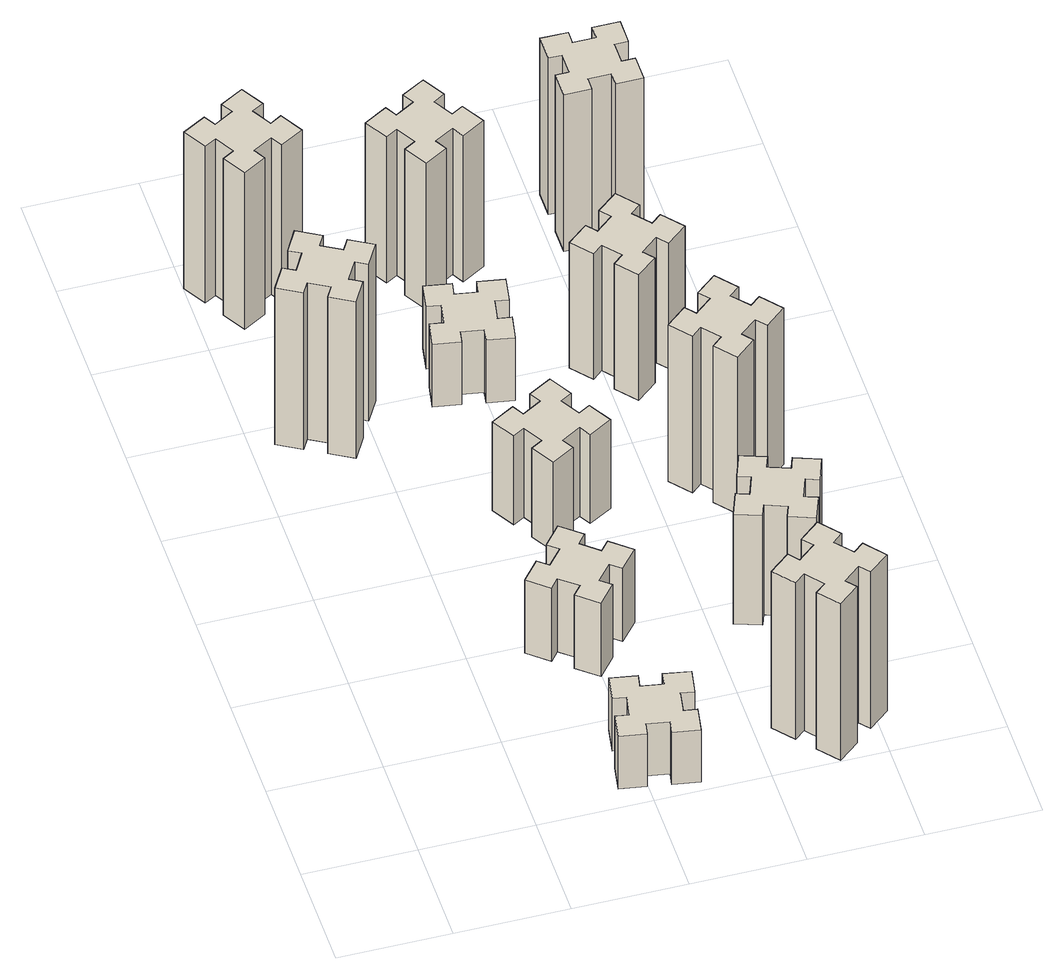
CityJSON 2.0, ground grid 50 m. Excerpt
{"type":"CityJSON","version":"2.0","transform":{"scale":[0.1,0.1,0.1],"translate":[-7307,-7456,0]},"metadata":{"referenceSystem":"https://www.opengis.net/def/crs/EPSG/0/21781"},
"CityObjects":{
"building1":{"type":"Building","attributes":{"class":"1000","function":"1000","usage":"1000","yearOfConstruction":2016,"roofType":"1000","measuredHeight":90,"storeysAboveGround":30,"storeysBelowGround":0},"geometry":[{"type":"Solid","lod":"1","boundaries":[[[[0,1,2,3,4,5,6,7,8,9,10,11,12,13,14,15,16,17,18,19]],[[17,16,20,21]],[[16,15,22,20]],[[15,14,23,22]],[[14,13,24,23]],[[13,12,25,24]],[[12,11,26,25]],[[11,10,27,26]],[[10,9,28,27]],[[9,8,29,28]],[[8,7,30,29]],[[7,6,31,30]],[[6,5,32,31]],[[5,4,33,32]],[[4,3,34,33]],[[3,2,35,34]],[[2,1,36,35]],[[1,0,37,36]],[[0,19,38,37]],[[19,18,39,38]],[[18,17,21,39]],[[24,25,26,27,28,29,30,31,32,33,34,35,36,37,38,39,21,20,22,23]]]]}]},
"building2":{"type":"Building","attributes":{"class":"1000","function":"1000","usage":"1000","yearOfConstruction":2016,"roofType":"1000","measuredHeight":30,"storeysAboveGround":30,"storeysBelowGround":0},"geometry":[{"type":"Solid","lod":"1","boundaries":[[[[40,41,42,43,44,45,46,47,48,49,50,51,52,53,54,55,56,57,58,59]],[[57,56,60,61]],[[56,55,62,60]],[[55,54,63,62]],[[54,53,64,63]],[[53,52,65,64]],[[52,51,66,65]],[[51,50,67,66]],[[50,49,68,67]],[[49,48,69,68]],[[48,47,70,69]],[[47,46,71,70]],[[46,45,72,71]],[[45,44,73,72]],[[44,43,74,73]],[[43,42,75,74]],[[42,41,76,75]],[[41,40,77,76]],[[40,59,78,77]],[[59,58,79,78]],[[58,57,61,79]],[[64,65,66,67,68,69,70,71,72,73,74,75,76,77,78,79,61,60,62,63]]]]}]},
"building3":{"type":"Building","attributes":{"class":"1000","function":"1000","usage":"1000","yearOfConstruction":2016,"roofType":"1000","measuredHeight":90,"storeysAboveGround":30,"storeysBelowGround":0},"geometry":[{"type":"Solid","lod":"1","boundaries":[[[[80,81,82,83,84,85,86,87,88,89,90,91,92,93,94,95,96,97,98,99]],[[97,96,100,101]],[[96,95,102,100]],[[95,94,103,102]],[[94,93,104,103]],[[93,92,105,104]],[[92,91,106,105]],[[91,90,107,106]],[[90,89,108,107]],[[89,88,109,108]],[[88,87,110,109]],[[87,86,111,110]],[[86,85,112,111]],[[85,84,113,112]],[[84,83,114,113]],[[83,82,115,114]],[[82,81,116,115]],[[81,80,117,116]],[[80,99,118,117]],[[99,98,119,118]],[[98,97,101,119]],[[104,105,106,107,108,109,110,111,112,113,114,115,116,117,118,119,101,100,102,103]]]]}]},
"building4":{"type":"Building","attributes":{"class":"1000","function":"1000","usage":"1000","yearOfConstruction":2016,"roofType":"1000","measuredHeight":42,"storeysAboveGround":30,"storeysBelowGround":0},"geometry":[{"type":"Solid","lod":"1","boundaries":[[[[120,121,122,123,124,125,126,127,128,129,130,131,132,133,134,135,136,137,138,139]],[[137,136,140,141]],[[136,135,142,140]],[[135,134,143,142]],[[134,133,144,143]],[[133,132,145,144]],[[132,131,146,145]],[[131,130,147,146]],[[130,129,148,147]],[[129,128,149,148]],[[128,127,150,149]],[[127,126,151,150]],[[126,125,152,151]],[[125,124,153,152]],[[124,123,154,153]],[[123,122,155,154]],[[122,121,156,155]],[[121,120,157,156]],[[120,139,158,157]],[[139,138,159,158]],[[138,137,141,159]],[[144,145,146,147,148,149,150,151,152,153,154,155,156,157,158,159,141,140,142,143]]]]}]},
"building5":{"type":"Building","attributes":{"class":"1000","function":"1000","usage":"1000","yearOfConstruction":2016,"roofType":"1000","measuredHeight":51,"storeysAboveGround":30,"storeysBelowGround":0},"geometry":[{"type":"Solid","lod":"1","boundaries":[[[[160,161,162,163,164,165,166,167,168,169,170,171,172,173,174,175,176,177,178,179]],[[177,176,180,181]],[[176,175,182,180]],[[175,174,183,182]],[[174,173,184,183]],[[173,172,185,184]],[[172,171,186,185]],[[171,170,187,186]],[[170,169,188,187]],[[169,168,189,188]],[[168,167,190,189]],[[167,166,191,190]],[[166,165,192,191]],[[165,164,193,192]],[[164,163,194,193]],[[163,162,195,194]],[[162,161,196,195]],[[161,160,197,196]],[[160,179,198,197]],[[179,178,199,198]],[[178,177,181,199]],[[184,185,186,187,188,189,190,191,192,193,194,195,196,197,198,199,181,180,182,183]]]]}]},
"building6":{"type":"Building","attributes":{"class":"1000","function":"1000","usage":"1000","yearOfConstruction":2016,"roofType":"1000","measuredHeight":36,"storeysAboveGround":30,"storeysBelowGround":0},"geometry":[{"type":"Solid","lod":"1","boundaries":[[[[200,201,202,203,204,205,206,207,208,209,210,211,212,213,214,215,216,217,218,219]],[[217,216,220,221]],[[216,215,222,220]],[[215,214,223,222]],[[214,213,224,223]],[[213,212,225,224]],[[212,211,226,225]],[[211,210,227,226]],[[210,209,228,227]],[[209,208,229,228]],[[208,207,230,229]],[[207,206,231,230]],[[206,205,232,231]],[[205,204,233,232]],[[204,203,234,233]],[[203,202,235,234]],[[202,201,236,235]],[[201,200,237,236]],[[200,219,238,237]],[[219,218,239,238]],[[218,217,221,239]],[[224,225,226,227,228,229,230,231,232,233,234,235,236,237,238,239,221,220,222,223]]]]}]},
"building7":{"type":"Building","attributes":{"class":"1000","function":"1000","usage":"1000","yearOfConstruction":2016,"roofType":"1000","measuredHeight":90,"storeysAboveGround":30,"storeysBelowGround":0},"geometry":[{"type":"Solid","lod":"1","boundaries":[[[[240,241,242,243,244,245,246,247,248,249,250,251,252,253,254,255,256,257,258,259]],[[257,256,260,261]],[[256,255,262,260]],[[255,254,263,262]],[[254,253,264,263]],[[253,252,265,264]],[[252,251,266,265]],[[251,250,267,266]],[[250,249,268,267]],[[249,248,269,268]],[[248,247,270,269]],[[247,246,271,270]],[[246,245,272,271]],[[245,244,273,272]],[[244,243,274,273]],[[243,242,275,274]],[[242,241,276,275]],[[241,240,277,276]],[[240,259,278,277]],[[259,258,279,278]],[[258,257,261,279]],[[264,265,266,267,268,269,270,271,272,273,274,275,276,277,278,279,261,260,262,263]]]]}]},
"building8":{"type":"Building","attributes":{"class":"1000","function":"1000","usage":"1000","yearOfConstruction":2016,"roofType":"1000","measuredHeight":84,"storeysAboveGround":30,"storeysBelowGround":0},"geometry":[{"type":"Solid","lod":"1","boundaries":[[[[280,281,282,283,284,285,286,287,288,289,290,291,292,293,294,295,296,297,298,299]],[[297,296,300,301]],[[296,295,302,300]],[[295,294,303,302]],[[294,293,304,303]],[[293,292,305,304]],[[292,291,306,305]],[[291,290,307,306]],[[290,289,308,307]],[[289,288,309,308]],[[288,287,310,309]],[[287,286,311,310]],[[286,285,312,311]],[[285,284,313,312]],[[284,283,314,313]],[[283,282,315,314]],[[282,281,316,315]],[[281,280,317,316]],[[280,299,318,317]],[[299,298,319,318]],[[298,297,301,319]],[[304,305,306,307,308,309,310,311,312,313,314,315,316,317,318,319,301,300,302,303]]]]}]},
"building9":{"type":"Building","attributes":{"class":"1000","function":"1000","usage":"1000","yearOfConstruction":2016,"roofType":"1000","measuredHeight":63,"storeysAboveGround":30,"storeysBelowGround":0},"geometry":[{"type":"Solid","lod":"1","boundaries":[[[[320,321,322,323,324,325,326,327,328,329,330,331,332,333,334,335,336,337,338,339]],[[337,336,340,341]],[[336,335,342,340]],[[335,334,343,342]],[[334,333,344,343]],[[333,332,345,344]],[[332,331,346,345]],[[331,330,347,346]],[[330,329,348,347]],[[329,328,349,348]],[[328,327,350,349]],[[327,326,351,350]],[[326,325,352,351]],[[325,324,353,352]],[[324,323,354,353]],[[323,322,355,354]],[[322,321,356,355]],[[321,320,357,356]],[[320,339,358,357]],[[339,338,359,358]],[[338,337,341,359]],[[344,345,346,347,348,349,350,351,352,353,354,355,356,357,358,359,341,340,342,343]]]]}]},
"building10":{"type":"Building","attributes":{"class":"1000","function":"1000","usage":"1000","yearOfConstruction":2016,"roofType":"1000","measuredHeight":90,"storeysAboveGround":30,"storeysBelowGround":0},"geometry":[{"type":"Solid","lod":"1","boundaries":[[[[360,361,362,363,364,365,366,367,368,369,370,371,372,373,374,375,376,377,378,379]],[[377,376,380,381]],[[376,375,382,380]],[[375,374,383,382]],[[374,373,384,383]],[[373,372,385,384]],[[372,371,386,385]],[[371,370,387,386]],[[370,369,388,387]],[[369,368,389,388]],[[368,367,390,389]],[[367,366,391,390]],[[366,365,392,391]],[[365,364,393,392]],[[364,363,394,393]],[[363,362,395,394]],[[362,361,396,395]],[[361,360,397,396]],[[360,379,398,397]],[[379,378,399,398]],[[378,377,381,399]],[[384,385,386,387,388,389,390,391,392,393,394,395,396,397,398,399,381,380,382,383]]]]}]},
"building11":{"type":"Building","attributes":{"class":"1000","function":"1000","usage":"1000","yearOfConstruction":2016,"roofType":"1000","measuredHeight":72,"storeysAboveGround":30,"storeysBelowGround":0},"geometry":[{"type":"Solid","lod":"1","boundaries":[[[[400,401,402,403,404,405,406,407,408,409,410,411,412,413,414,415,416,417,418,419]],[[417,416,420,421]],[[416,415,422,420]],[[415,414,423,422]],[[414,413,424,423]],[[413,412,425,424]],[[412,411,426,425]],[[411,410,427,426]],[[410,409,428,427]],[[409,408,429,428]],[[408,407,430,429]],[[407,406,431,430]],[[406,405,432,431]],[[405,404,433,432]],[[404,403,434,433]],[[403,402,435,434]],[[402,401,436,435]],[[401,400,437,436]],[[400,419,438,437]],[[419,418,439,438]],[[418,417,421,439]],[[424,425,426,427,428,429,430,431,432,433,434,435,436,437,438,439,421,420,422,423]]]]}]},
"building12":{"type":"Building","attributes":{"class":"1000","function":"1000","usage":"1000","yearOfConstruction":2016,"roofType":"1000","measuredHeight":90,"storeysAboveGround":30,"storeysBelowGround":0},"geometry":[{"type":"Solid","lod":"1","boundaries":[[[[440,441,442,443,444,445,446,447,448,449,450,451,452,453,454,455,456,457,458,459]],[[457,456,460,461]],[[456,455,462,460]],[[455,454,463,462]],[[454,453,464,463]],[[453,452,465,464]],[[452,451,466,465]],[[451,450,467,466]],[[450,449,468,467]],[[449,448,469,468]],[[448,447,470,469]],[[447,446,471,470]],[[446,445,472,471]],[[445,444,473,472]],[[444,443,474,473]],[[443,442,475,474]],[[442,441,476,475]],[[441,440,477,476]],[[440,459,478,477]],[[459,458,479,478]],[[458,457,461,479]],[[464,465,466,467,468,469,470,471,472,473,474,475,476,477,478,479,461,460,462,463]]]]}]}
},
"vertices":[
[406,2367,0],[456,2454,0],[508,2424,0],[568,2528,0],[464,2588,0],[434,2536,0],[347,2586,0],[377,2638,0],[273,2698,0],[213,2594,0],[265,2564,0],[215,2477,0],[163,2507,0],[103,2403,0],[207,2343,0],[237,2395,0],[324,2345,0],[294,2293,0],[398,2233,0],[458,2337,0],[324,2345,900],[294,2293,900],[237,2395,900],[207,2343,900],[103,2403,900],[163,2507,900],[215,2477,900],[265,2564,900],[213,2594,900],[273,2698,900],[377,2638,900],[347,2586,900],[434,2536,900],[464,2588,900],[568,2528,900],[508,2424,900],[456,2454,900],[406,2367,900],[458,2337,900],[398,2233,900],
[976,314,0],[958,215,0],[899,226,0],[878,107,0],[997,87,0],[1007,146,0],[1105,128,0],[1095,69,0],[1213,48,0],[1234,167,0],[1175,177,0],[1192,275,0],[1251,265,0],[1272,383,0],[1154,404,0],[1144,345,0],[1045,362,0],[1056,421,0],[937,442,0],[917,324,0],[1045,362,300],[1056,421,300],[1144,345,300],[1154,404,300],[1272,383,300],[1251,265,300],[1192,275,300],[1175,177,300],[1234,167,300],[1213,48,300],[1095,69,300],[1105,128,300],[1007,146,300],[997,87,300],[878,107,300],[899,226,300],[958,215,300],[976,314,300],[917,324,300],[937,442,300],
[224,3426,0],[137,3376,0],[107,3428,0],[3,3368,0],[63,3264,0],[115,3294,0],[165,3207,0],[113,3177,0],[173,3073,0],[277,3133,0],[247,3185,0],[334,3235,0],[364,3183,0],[468,3243,0],[408,3347,0],[356,3317,0],[306,3404,0],[358,3434,0],[298,3538,0],[194,3478,0],[306,3404,900],[358,3434,900],[356,3317,900],[408,3347,900],[468,3243,900],[364,3183,900],[334,3235,900],[247,3185,900],[277,3133,900],[173,3073,900],[113,3177,900],[165,3207,900],[115,3294,900],[63,3264,900],[3,3368,900],[107,3428,900],[137,3376,900],[224,3426,900],[194,3478,900],[298,3538,900],
[1027,876,0],[1092,953,0],[1138,914,0],[1215,1006,0],[1123,1083,0],[1084,1037,0],[1008,1102,0],[1046,1148,0],[954,1225,0],[877,1133,0],[923,1094,0],[859,1018,0],[813,1056,0],[736,964,0],[828,887,0],[866,933,0],[943,869,0],[904,823,0],[996,746,0],[1073,838,0],[943,869,420],[904,823,420],[866,933,420],[828,887,420],[736,964,420],[813,1056,420],[859,1018,420],[923,1094,420],[877,1133,420],[954,1225,420],[1046,1148,420],[1008,1102,420],[1084,1037,420],[1123,1083,420],[1215,1006,420],[1138,914,420],[1092,953,420],[1027,876,420],[1073,838,420],[996,746,420],
[1196,1737,0],[1146,1824,0],[1198,1854,0],[1138,1958,0],[1034,1898,0],[1064,1846,0],[977,1796,0],[947,1848,0],[843,1788,0],[903,1684,0],[955,1714,0],[1005,1627,0],[953,1597,0],[1013,1493,0],[1117,1553,0],[1087,1605,0],[1174,1655,0],[1204,1603,0],[1308,1663,0],[1248,1767,0],[1174,1655,510],[1204,1603,510],[1087,1605,510],[1117,1553,510],[1013,1493,510],[953,1597,510],[1005,1627,510],[955,1714,510],[903,1684,510],[843,1788,510],[947,1848,510],[977,1796,510],[1064,1846,510],[1034,1898,510],[1138,1958,510],[1198,1854,510],[1146,1824,510],[1196,1737,510],[1248,1767,510],[1308,1663,510],
[1044,2665,0],[945,2682,0],[956,2741,0],[837,2762,0],[817,2644,0],[876,2634,0],[858,2535,0],[799,2546,0],[778,2427,0],[897,2407,0],[907,2466,0],[1005,2448,0],[995,2389,0],[1113,2368,0],[1134,2487,0],[1075,2497,0],[1092,2595,0],[1151,2585,0],[1172,2703,0],[1054,2724,0],[1092,2595,360],[1151,2585,360],[1075,2497,360],[1134,2487,360],[1113,2368,360],[995,2389,360],[1005,2448,360],[907,2466,360],[897,2407,360],[778,2427,360],[799,2546,360],[858,2535,360],[876,2634,360],[817,2644,360],[837,2762,360],[956,2741,360],[945,2682,360],[1044,2665,360],[1054,2724,360],[1172,2703,360],
[1848,129,0],[1924,193,0],[1963,147,0],[2055,224,0],[1978,316,0],[1932,278,0],[1867,354,0],[1913,393,0],[1836,485,0],[1744,408,0],[1783,362,0],[1706,297,0],[1668,343,0],[1576,266,0],[1653,174,0],[1699,213,0],[1763,136,0],[1717,98,0],[1794,6,0],[1886,83,0],[1763,136,900],[1717,98,900],[1699,213,900],[1653,174,900],[1576,266,900],[1668,343,900],[1706,297,900],[1783,362,900],[1744,408,900],[1836,485,900],[1913,393,900],[1867,354,900],[1932,278,900],[1978,316,900],[2055,224,900],[1963,147,900],[1924,193,900],[1848,129,900],[1886,83,900],[1794,6,900],
[1096,3217,0],[1046,3304,0],[1098,3334,0],[1038,3438,0],[934,3378,0],[964,3326,0],[877,3276,0],[847,3328,0],[743,3268,0],[803,3164,0],[855,3194,0],[905,3107,0],[853,3077,0],[913,2973,0],[1017,3033,0],[987,3085,0],[1074,3135,0],[1104,3083,0],[1208,3143,0],[1148,3247,0],[1074,3135,840],[1104,3083,840],[987,3085,840],[1017,3033,840],[913,2973,840],[853,3077,840],[905,3107,840],[855,3194,840],[803,3164,840],[743,3268,840],[847,3328,840],[877,3276,840],[964,3326,840],[934,3378,840],[1038,3438,840],[1098,3334,840],[1046,3304,840],[1096,3217,840],[1148,3247,840],[1208,3143,840],
[1731,899,0],[1825,865,0],[1804,809,0],[1917,767,0],[1958,880,0],[1902,901,0],[1936,995,0],[1992,974,0],[2033,1087,0],[1920,1128,0],[1900,1072,0],[1806,1106,0],[1827,1162,0],[1714,1203,0],[1673,1090,0],[1729,1070,0],[1695,976,0],[1639,997,0],[1597,884,0],[1710,843,0],[1695,976,630],[1639,997,630],[1729,1070,630],[1673,1090,630],[1714,1203,630],[1827,1162,630],[1806,1106,630],[1900,1072,630],[1920,1128,630],[2033,1087,630],[1992,974,630],[1936,995,630],[1902,901,630],[1958,880,630],[1917,767,630],[1804,809,630],[1825,865,630],[1731,899,630],[1710,843,630],[1597,884,630],
[1932,1758,0],[1867,1834,0],[1913,1873,0],[1836,1965,0],[1744,1888,0],[1783,1842,0],[1706,1777,0],[1668,1823,0],[1576,1746,0],[1653,1654,0],[1699,1693,0],[1763,1616,0],[1717,1578,0],[1794,1486,0],[1886,1563,0],[1848,1609,0],[1924,1673,0],[1963,1627,0],[2055,1704,0],[1978,1796,0],[1924,1673,900],[1963,1627,900],[1848,1609,900],[1886,1563,900],[1794,1486,900],[1717,1578,900],[1763,1616,900],[1699,1693,900],[1653,1654,900],[1576,1746,900],[1668,1823,900],[1706,1777,900],[1783,1842,900],[1744,1888,900],[1836,1965,900],[1913,1873,900],[1867,1834,900],[1932,1758,900],[1978,1796,900],[2055,1704,900],
[1499,2433,0],[1563,2356,0],[1517,2318,0],[1594,2226,0],[1686,2303,0],[1648,2349,0],[1724,2413,0],[1763,2367,0],[1855,2444,0],[1778,2536,0],[1732,2498,0],[1667,2574,0],[1713,2613,0],[1636,2705,0],[1544,2628,0],[1583,2582,0],[1506,2517,0],[1468,2563,0],[1376,2486,0],[1453,2394,0],[1506,2517,720],[1468,2563,720],[1583,2582,720],[1544,2628,720],[1636,2705,720],[1713,2613,720],[1667,2574,720],[1732,2498,720],[1778,2536,720],[1855,2444,720],[1763,2367,720],[1724,2413,720],[1648,2349,720],[1686,2303,720],[1594,2226,720],[1517,2318,720],[1563,2356,720],[1499,2433,720],[1453,2394,720],[1376,2486,720],
[1665,3195,0],[1765,3195,0],[1765,3135,0],[1885,3135,0],[1885,3255,0],[1825,3255,0],[1825,3355,0],[1885,3355,0],[1885,3475,0],[1765,3475,0],[1765,3415,0],[1665,3415,0],[1665,3475,0],[1545,3475,0],[1545,3355,0],[1605,3355,0],[1605,3255,0],[1545,3255,0],[1545,3135,0],[1665,3135,0],[1605,3255,900],[1545,3255,900],[1605,3355,900],[1545,3355,900],[1545,3475,900],[1665,3475,900],[1665,3415,900],[1765,3415,900],[1765,3475,900],[1885,3475,900],[1885,3355,900],[1825,3355,900],[1825,3255,900],[1885,3255,900],[1885,3135,900],[1765,3135,900],[1765,3195,900],[1665,3195,900],[1665,3135,900],[1545,3135,900]
]}
